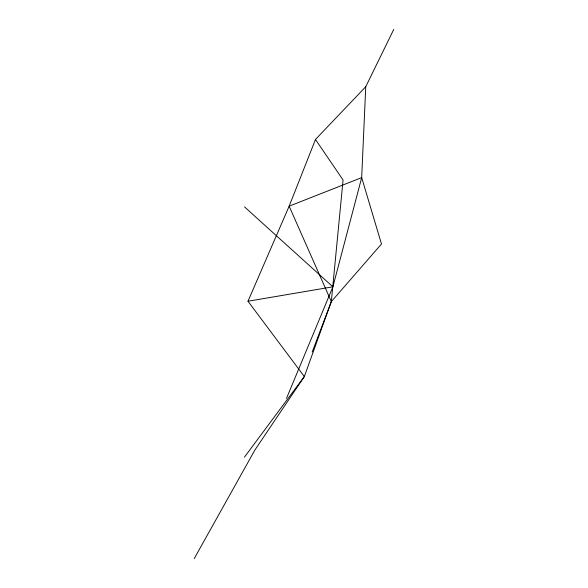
<?xml version="1.0" encoding="UTF-8"?>
<svg xmlns="http://www.w3.org/2000/svg" width="588" height="588" viewBox="0 0 588 588"><rect width="100%" height="100%" fill="white"/><g stroke="black" fill="none" stroke-linecap="round" stroke-linejoin="round"><path stroke-width="0.88" d="M393.776 29.4L365.751 86.701L361.686 177.613L332.889 286.812L286.474 398.429M194.224 558.6L254.861 450.077L304.334 376.555L331.323 301.6L343.069 180.016L315.484 139.474L365.751 86.701M312.199 351.991L331.323 301.6L381.487 244.013L361.686 177.613L289.142 206.182L247.982 301.24L304.334 376.555L244.432 457.155M315.484 139.474L289.142 206.182L331.323 301.6M247.982 301.24L332.889 286.812L244.52 206.903"/></g></svg>
